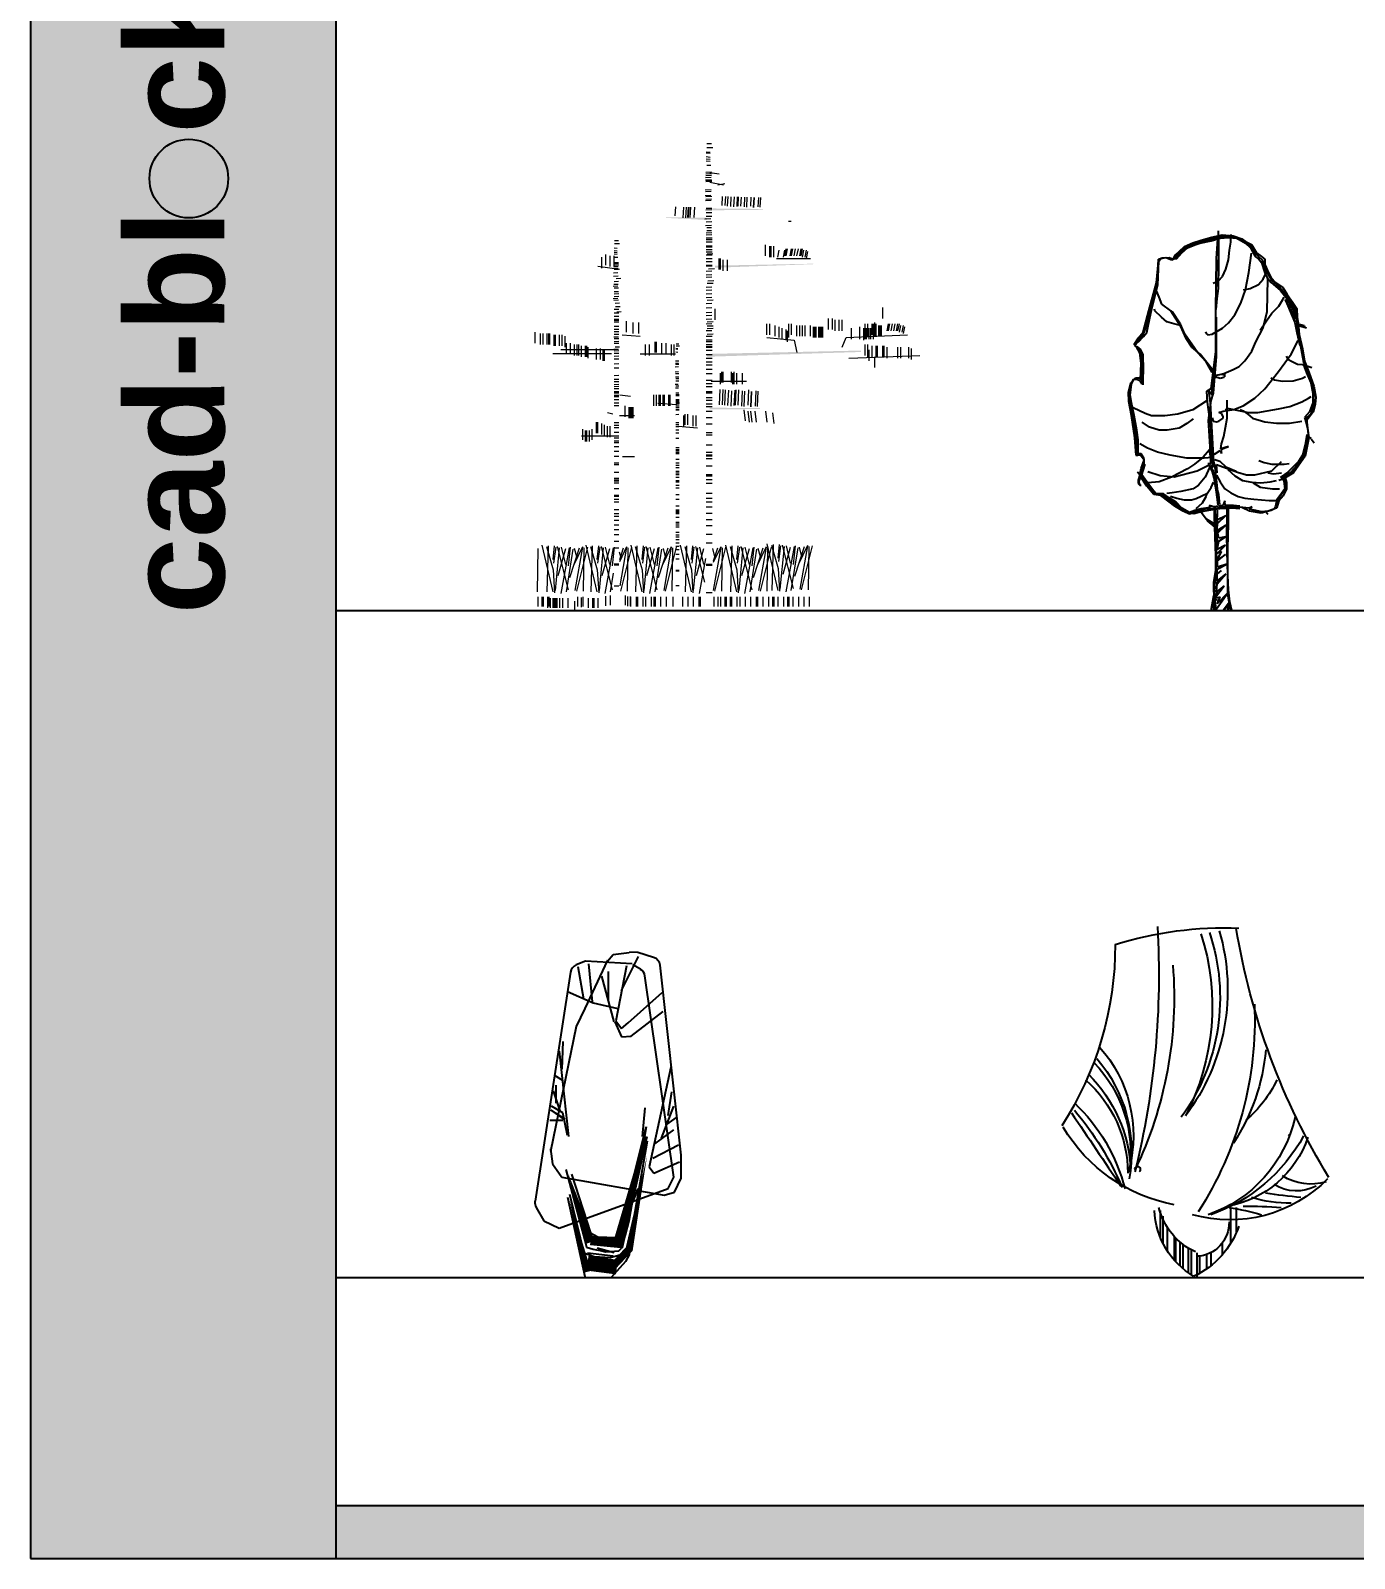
# Model space of a CAD drawing. Header units: millimetres. Extents: x 13268 to 164478, y 289082 to 363688.
# Drawn here: x 13268 to 45601, y 289082 to 326385 of the extents above; entities that cross this region are included whole.
import ezdxf

# ---------------------------------------------------------------- set-up
doc = ezdxf.new("R2010")
doc.units = ezdxf.units.MM
doc.layers.add('www.cad-blocks.net', color=7, linetype='Continuous')
doc.styles.get("Standard").update_dxf_attribs({"font": 'arial.ttf'})

# ---------------------------------------------------------------- blocks, each defined once
blk = doc.blocks.new('A$C59593B56')
at = {"lineweight": 0}
for p, q in [((3482, 9331), (3564, 9324)), ((3494, 9501), (3595, 9501)), ((3494, 9425), (3620, 9425)), ((3482, 9311), (3564, 9304)), ((3482, 9236), (3564, 9229)), ((3482, 9195), (3564, 9188)), ((3482, 9148), (3564, 9141)), ((3496, 9066), (3577, 9060)), ((3468, 8815), (3587, 8821)), ((3471, 8767), (3590, 8773)), ((3474, 8919), (3593, 8925)), ((3474, 8887), (3593, 8892)), ((3474, 8854), (3593, 8860)), ((3477, 8743), (3596, 8749)), ((3480, 8728), (3599, 8734)), ((3555, 8915), (3749, 8887)), ((3555, 8720), (3833, 8665)), ((3462, 8445), (3581, 8451)), ((3465, 8564), (3584, 8570)), ((3468, 8528), (3587, 8534)), ((3477, 8424), (3596, 8430)), ((3722, 8665), (3860, 8692)), ((3807, 8239), (3817, 8428)), ((3871, 8239), (3881, 8426)), ((3919, 8231), (3929, 8424)), ((3983, 8223), (3993, 8422)), ((4047, 8215), (4057, 8420)), ((4111, 8223), (4121, 8418)), ((4135, 8231), (4144, 8417)), ((4191, 8231), (4200, 8415)), ((4263, 8215), (4273, 8413)), ((4311, 8207), (4321, 8411)), ((4391, 8231), (4400, 8409)), ((4447, 8199), (4457, 8407)), ((4455, 8199), (4465, 8406)), ((4543, 8215), (4552, 8403)), ((4583, 8207), (4593, 8402)), ((2855, 8031), (2865, 8213)), ((3015, 7991), (3027, 8210)), ((3071, 7991), (3083, 8209)), ((3111, 7999), (3122, 8208)), ((3127, 7999), (3138, 8207)), ((3159, 7999), (3170, 8207)), ((3239, 7999), (3250, 8205)), ((3468, 8346), (3587, 8352)), ((3474, 8373), (3593, 8379)), ((3480, 8152), (3599, 8158)), ((3483, 8185), (3602, 8191)), ((3483, 8097), (3602, 8103)), ((3458, 7972), (3577, 7978)), ((3470, 7835), (3590, 7841)), ((3483, 8022), (3602, 8028)), ((3483, 7910), (3602, 7916)), ((3497, 7792), (3589, 7797)), ((5216, 7917), (5157, 7917)), ((1621, 7528), (1698, 7528)), ((1621, 7470), (1718, 7470)), ((3482, 7587), (3607, 7587)), ((3482, 7550), (3607, 7550)), ((3482, 7500), (3607, 7500)), ((3483, 7684), (3602, 7690)), ((3483, 7647), (3602, 7653)), ((3497, 7733), (3589, 7737)), ((1361, 6970), (1361, 7192)), ((1444, 7026), (1444, 7248)), ((1527, 6998), (1527, 7220)), ((1527, 6998), (1527, 7220)), ((1611, 6998), (1611, 7220)), ((1612, 7382), (1675, 7376)), ((1612, 7324), (1675, 7319)), ((1612, 7293), (1675, 7288)), ((1612, 7256), (1675, 7251)), ((1623, 7194), (1685, 7189)), ((3482, 7425), (3607, 7425)), ((3482, 7400), (3607, 7400)), ((3482, 7350), (3607, 7350)), ((3482, 7300), (3607, 7300)), ((3482, 7237), (3607, 7237)), ((3482, 7162), (3607, 7162)), ((3503, 7259), (3622, 7264)), ((3749, 6942), (3749, 7164)), ((3777, 6942), (3777, 7164)), ((4693, 7220), (4693, 7442)), ((4777, 7192), (4777, 7414)), ((4804, 7192), (4804, 7414)), ((4860, 7192), (4860, 7414)), ((4860, 7192), (4860, 7414)), ((4860, 7192), (4860, 7414)), ((4915, 7164), (5610, 7164)), ((4943, 7192), (4971, 7331)), ((5054, 7192), (5082, 7331)), ((5082, 7220), (5110, 7359)), ((5110, 7220), (5138, 7359)), ((5193, 7220), (5221, 7359)), ((5221, 7220), (5249, 7359)), ((5276, 7220), (5304, 7359)), ((5332, 7220), (5360, 7359)), ((5388, 7220), (5415, 7359)), ((5415, 7220), (5443, 7359)), ((5443, 7192), (5471, 7331)), ((5499, 7192), (5526, 7331)), ((5526, 7164), (5554, 7303)), ((1722, 6942), (1277, 6998)), ((1596, 6872), (1688, 6876)), ((1601, 7000), (1693, 7005)), ((1603, 6964), (1695, 6968)), ((1605, 7081), (1697, 7085)), ((1605, 7055), (1697, 7060)), ((1605, 7030), (1697, 7035)), ((1608, 6945), (1700, 6950)), ((3482, 7100), (3607, 7100)), ((3482, 7025), (3607, 7025)), ((3482, 7012), (3607, 7012)), ((3483, 6909), (3602, 6915)), ((3483, 6834), (3602, 6840)), ((3530, 6957), (3650, 6963)), ((3832, 6915), (3832, 7137)), ((3916, 6915), (3916, 7137)), ((3916, 6915), (3916, 7137)), ((1594, 6603), (1686, 6608)), ((1599, 6807), (1690, 6812)), ((1601, 6640), (1693, 6644)), ((1608, 6699), (1700, 6704)), ((1608, 6564), (1700, 6568)), ((1653, 6757), (1745, 6761)), ((3483, 6784), (3602, 6790)), ((3483, 6584), (3602, 6590)), ((3506, 6659), (3626, 6665)), ((3518, 6707), (3638, 6713)), ((1593, 6352), (1685, 6357)), ((1605, 6316), (1697, 6321)), ((1610, 6490), (1702, 6495)), ((1612, 6448), (1704, 6453)), ((1612, 6391), (1704, 6395)), ((1629, 6257), (1721, 6261)), ((3483, 6521), (3602, 6527)), ((3483, 6446), (3602, 6452)), ((3483, 6371), (3602, 6377)), ((3483, 6246), (3602, 6252)), ((3506, 6314), (3626, 6320)), ((1612, 6131), (1704, 6135)), ((1612, 6056), (1708, 6056)), ((1612, 5989), (1708, 5989)), ((1612, 5931), (1708, 5931)), ((1612, 5912), (1708, 5912)), ((1641, 6185), (1733, 6190)), ((1665, 6078), (1756, 6083)), ((3483, 6160), (3602, 6166)), ((3483, 6064), (3602, 6070)), ((3483, 6005), (3602, 6011)), ((3483, 5933), (3602, 5939)), ((3666, 5915), (3666, 6137)), ((5971, 5721), (5971, 5943)), ((6054, 5721), (6054, 5943)), ((6110, 5693), (6110, 5915)), ((6193, 5693), (6193, 5915)), ((6248, 5693), (6248, 5915)), ((7082, 5943), (7082, 6165)), ((0, 5443), (0, 5665)), ((111, 5415), (111, 5637)), ((111, 5415), (111, 5637)), ((167, 5415), (167, 5637)), ((167, 5415), (167, 5637)), ((250, 5415), (250, 5637)), ((278, 5415), (278, 5637)), ((305, 5415), (305, 5637)), ((389, 5388), (389, 5610)), ((417, 5388), (417, 5610)), ((500, 5388), (500, 5610)), ((555, 5388), (555, 5610)), ((1612, 5873), (1708, 5873)), ((1612, 5787), (1708, 5787)), ((1612, 5729), (1708, 5729)), ((1612, 5681), (1708, 5681)), ((1612, 5623), (1708, 5623)), ((1777, 5610), (2138, 5582)), ((1861, 5665), (1861, 5887)), ((1861, 5665), (1861, 5887)), ((1861, 5665), (1861, 5887)), ((1999, 5637), (1999, 5860)), ((1999, 5637), (1999, 5860)), ((2111, 5637), (2111, 5860)), ((2111, 5637), (2111, 5860)), ((3483, 5833), (3602, 5839)), ((3483, 5696), (3602, 5702)), ((3506, 5874), (3626, 5880)), ((3506, 5791), (3626, 5797)), ((3506, 5743), (3626, 5749)), ((3506, 5624), (3626, 5630)), ((4721, 5610), (4721, 5832)), ((4777, 5610), (4777, 5832)), ((4888, 5582), (4888, 5804)), ((4971, 5554), (4971, 5776)), ((5027, 5526), (5027, 5749)), ((5110, 5499), (5110, 5721)), ((5138, 5471), (5138, 5693)), ((5165, 5610), (5165, 5832)), ((5165, 5554), (5165, 5776)), ((5221, 5610), (5221, 5832)), ((5332, 5582), (5332, 5804)), ((5332, 5582), (5332, 5804)), ((5388, 5582), (5388, 5804)), ((5443, 5582), (5443, 5804)), ((5499, 5582), (5499, 5804)), ((5610, 5582), (5610, 5804)), ((5665, 5554), (5665, 5776)), ((5693, 5554), (5693, 5776)), ((5693, 5554), (5693, 5776)), ((5721, 5554), (5721, 5776)), ((5776, 5554), (5776, 5776)), ((5804, 5554), (5804, 5776)), ((5832, 5554), (5832, 5776)), ((5832, 5554), (5832, 5776)), ((5860, 5554), (5860, 5776)), ((6332, 5554), (7581, 5610)), ((6443, 5526), (6443, 5749)), ((6609, 5554), (6609, 5776)), ((6609, 5526), (6609, 5749)), ((6693, 5526), (6693, 5749)), ((6693, 5499), (6693, 5721)), ((6721, 5610), (6721, 5832)), ((6721, 5526), (6721, 5749)), ((6748, 5526), (6748, 5749)), ((6776, 5610), (6776, 5832)), ((6776, 5582), (6776, 5804)), ((6804, 5526), (6804, 5749)), ((6832, 5526), (6832, 5749)), ((6859, 5610), (6859, 5832)), ((6887, 5610), (6887, 5832)), ((6887, 5582), (6887, 5804)), ((6887, 5554), (6887, 5776)), ((6887, 5554), (6887, 5776)), ((6887, 5554), (6887, 5776)), ((6887, 5526), (6887, 5749)), ((6915, 5637), (6915, 5860)), ((6915, 5582), (6915, 5804)), ((6915, 5582), (6915, 5804)), ((6915, 5582), (6915, 5804)), ((6943, 5610), (6943, 5832)), ((6943, 5582), (6943, 5804)), ((6998, 5582), (6998, 5804)), ((7026, 5582), (7026, 5804)), ((7054, 5582), (7054, 5804)), ((7165, 5693), (7193, 5832)), ((7193, 5693), (7220, 5832)), ((7248, 5693), (7276, 5832)), ((7304, 5693), (7331, 5832)), ((7359, 5693), (7387, 5832)), ((7387, 5693), (7415, 5832)), ((7415, 5665), (7443, 5804)), ((7470, 5665), (7498, 5804)), ((7498, 5637), (7526, 5776)), ((1611, 5304), (528, 5304)), ((611, 5360), (611, 5582)), ((639, 5221), (639, 5443)), ((639, 5221), (639, 5443)), ((722, 5221), (722, 5443)), ((805, 5193), (805, 5415)), ((861, 5193), (861, 5415)), ((889, 5193), (889, 5415)), ((944, 5166), (944, 5388)), ((1028, 5166), (1028, 5388)), ((1055, 5166), (1055, 5388)), ((1083, 5138), (1083, 5360)), ((1250, 5110), (1250, 5332)), ((1333, 5110), (1333, 5332)), ((1389, 5082), (1389, 5304)), ((1416, 5082), (1416, 5304)), ((1605, 5567), (1697, 5571)), ((1605, 5317), (1697, 5321)), ((1612, 5534), (1704, 5539)), ((1612, 5477), (1704, 5481)), ((1612, 5438), (1704, 5443)), ((1612, 5284), (1704, 5289)), ((1629, 5364), (1721, 5369)), ((2249, 5193), (2249, 5415)), ((2333, 5193), (2333, 5415)), ((2444, 5249), (2444, 5471)), ((2472, 5249), (2472, 5471)), ((2583, 5221), (2583, 5443)), ((2666, 5221), (2666, 5443)), ((2777, 5193), (2777, 5415)), ((2833, 5193), (2833, 5415)), ((2864, 5337), (2908, 5333)), ((2864, 5326), (2908, 5322)), ((2870, 5428), (2925, 5428)), ((2870, 5388), (2938, 5388)), ((3482, 5586), (3607, 5586)), ((3482, 5511), (3607, 5511)), ((3482, 5474), (3607, 5474)), ((3482, 5411), (3607, 5411)), ((3482, 5374), (3607, 5374)), ((3482, 5361), (3607, 5361)), ((3482, 5299), (3607, 5299)), ((4721, 5554), (5276, 5499)), ((5276, 5499), (5332, 5249)), ((6248, 5360), (6332, 5554)), ((6721, 5193), (6721, 5415)), ((6776, 5193), (6776, 5415)), ((6776, 5166), (6776, 5388)), ((6804, 5082), (6804, 5304)), ((6859, 5166), (6859, 5388)), ((6859, 5166), (6859, 5388)), ((6859, 5166), (6859, 5388)), ((6943, 5166), (6943, 5388)), ((6970, 5166), (6970, 5388)), ((7082, 5166), (7082, 5388)), ((7082, 5166), (7082, 5388)), ((7109, 5166), (7109, 5388)), ((7109, 5166), (7109, 5388)), ((7165, 5138), (7165, 5360)), ((7387, 5138), (7387, 5360)), ((7443, 5138), (7443, 5360)), ((7609, 5138), (7609, 5360)), ((7665, 5110), (7665, 5332)), ((7665, 5110), (7665, 5332)), ((1555, 5221), (361, 5221)), ((1612, 5236), (1704, 5241)), ((1612, 5178), (1704, 5183)), ((1612, 5121), (1704, 5125)), ((1612, 5024), (1704, 5029)), ((2138, 5221), (2860, 5221)), ((2858, 5033), (2922, 5036)), ((2860, 5080), (2924, 5083)), ((2861, 5020), (2925, 5024)), ((2863, 5012), (2927, 5016)), ((2864, 5264), (2908, 5260)), ((3482, 5211), (3607, 5211)), ((3482, 5136), (3607, 5136)), ((3482, 5061), (3607, 5061)), ((3482, 4998), (3607, 4998)), ((6387, 5138), (7831, 5193)), ((6915, 4943), (6915, 5166)), ((1612, 4938), (1704, 4942)), ((1612, 4784), (1704, 4788)), ((1612, 4707), (1704, 4711)), ((1612, 4659), (1704, 4663)), ((2853, 4961), (2917, 4964)), ((2853, 4860), (2917, 4863)), ((2860, 4821), (2924, 4824)), ((2861, 4753), (2925, 4757)), ((2864, 4720), (2929, 4723)), ((2864, 4673), (2929, 4676)), ((3482, 4911), (3607, 4911)), ((3482, 4823), (3607, 4823)), ((3482, 4686), (3607, 4686)), ((3582, 4666), (4304, 4666)), ((3777, 4610), (3777, 4832)), ((3805, 4638), (3805, 4860)), ((3832, 4638), (3832, 4860)), ((3999, 4638), (3999, 4860)), ((3999, 4638), (3999, 4860)), ((4027, 4610), (4027, 4832)), ((4055, 4638), (4055, 4860)), ((4055, 4610), (4055, 4832)), ((4110, 4610), (4110, 4832)), ((4221, 4610), (4221, 4832)), ((1612, 4601), (1704, 4606)), ((1612, 4563), (1704, 4567)), ((1612, 4517), (1708, 4517)), ((1612, 4459), (1708, 4459)), ((1612, 4430), (1708, 4430)), ((1612, 4382), (1708, 4382)), ((1612, 4353), (1708, 4353)), ((1723, 4388), (1945, 4360)), ((2416, 4166), (2416, 4388)), ((2472, 4166), (2472, 4388)), ((2527, 4166), (2527, 4388)), ((2527, 4166), (2527, 4388)), ((2527, 4166), (2527, 4388)), ((2555, 4166), (2555, 4388)), ((2610, 4166), (2610, 4388)), ((2638, 4166), (2638, 4388)), ((2722, 4166), (2722, 4388)), ((2749, 4166), (2749, 4388)), ((2851, 4605), (2915, 4608)), ((2858, 4531), (2922, 4534)), ((2864, 4572), (2929, 4575)), ((2864, 4430), (2929, 4433)), ((2864, 4398), (2932, 4398)), ((2864, 4378), (2932, 4378)), ((3482, 4623), (3607, 4623)), ((3482, 4561), (3607, 4561)), ((3482, 4561), (3607, 4561)), ((3482, 4460), (3607, 4460)), ((3482, 4434), (3607, 4434)), ((3752, 4186), (3768, 4498)), ((3816, 4186), (3832, 4498)), ((3864, 4178), (3880, 4490)), ((3927, 4170), (3943, 4482)), ((3991, 4162), (4007, 4474)), ((4055, 4170), (4071, 4482)), ((4079, 4178), (4095, 4490)), ((4135, 4178), (4151, 4490)), ((4207, 4162), (4223, 4474)), ((4255, 4154), (4271, 4466)), ((4335, 4178), (4351, 4490)), ((4391, 4146), (4407, 4458)), ((4399, 4146), (4415, 4458)), ((4487, 4162), (4503, 4474)), ((4527, 4154), (4543, 4466)), ((1612, 4295), (1708, 4295)), ((1612, 4228), (1708, 4228)), ((1612, 4170), (1708, 4170)), ((1833, 3944), (1833, 4166)), ((1833, 3944), (1833, 4166)), ((1833, 3944), (1833, 4166)), ((1916, 3916), (1916, 4138)), ((1916, 3916), (1916, 4138)), ((1944, 3916), (1944, 4138)), ((1972, 3916), (1972, 4138)), ((1999, 3916), (1999, 4138)), ((2499, 4222), (2888, 4194)), ((2864, 4297), (2932, 4297)), ((2864, 4270), (2932, 4270)), ((2864, 4243), (2932, 4243)), ((2864, 4210), (2932, 4210)), ((2864, 4169), (2932, 4169)), ((2864, 4135), (2932, 4135)), ((2864, 4095), (2932, 4095)), ((2864, 4088), (2932, 4088)), ((2875, 4221), (2940, 4224)), ((3482, 4333), (3607, 4333)), ((3482, 4283), (3607, 4283)), ((3482, 4207), (3607, 4207)), ((3482, 4156), (3607, 4156)), ((3482, 4055), (3607, 4055)), ((4249, 4082), (4277, 3860)), ((4249, 4082), (4277, 3860)), ((4332, 4055), (4360, 3832)), ((4388, 4055), (4416, 3832)), ((4471, 4055), (4499, 3832)), ((4693, 4055), (4721, 3832)), ((1250, 3611), (1250, 3833)), ((1277, 3611), (1277, 3833)), ((1361, 3583), (1361, 3805)), ((1416, 3555), (1416, 3777)), ((1472, 3528), (1472, 3750)), ((1584, 3999), (1473, 4027)), ((1527, 3528), (1527, 3750)), ((1612, 3824), (1708, 3824)), ((1612, 3776), (1708, 3776)), ((1722, 3972), (2027, 3972)), ((2864, 3992), (2929, 3996)), ((2864, 3824), (2929, 3827)), ((2864, 3784), (2929, 3787)), ((2864, 3743), (2929, 3746)), ((2916, 3750), (3305, 3722)), ((3027, 3750), (3027, 3972)), ((3055, 3777), (3055, 4000)), ((3110, 3777), (3110, 4000)), ((3221, 3750), (3221, 3972)), ((3221, 3750), (3221, 3972)), ((3221, 3750), (3221, 3972)), ((3277, 3750), (3277, 3972)), ((3277, 3750), (3277, 3972)), ((3482, 3929), (3607, 3929)), ((3482, 3803), (3607, 3803)), ((3482, 3803), (3607, 3803)), ((4832, 4027), (4860, 3805)), ((944, 3555), (1638, 3555)), ((972, 3472), (972, 3694)), ((1028, 3444), (1028, 3666)), ((1055, 3444), (1055, 3666)), ((1111, 3444), (1111, 3666)), ((1166, 3472), (1166, 3694)), ((1612, 3728), (1708, 3728)), ((1612, 3631), (1708, 3631)), ((1612, 3553), (1708, 3553)), ((1612, 3514), (1708, 3514)), ((1612, 3456), (1708, 3456)), ((2864, 3676), (2929, 3679)), ((2864, 3615), (2929, 3618)), ((2864, 3507), (2929, 3511)), ((3482, 3626), (3607, 3626)), ((3482, 3626), (3607, 3626)), ((3482, 3575), (3607, 3575)), ((1612, 3417), (1708, 3417)), ((1612, 3339), (1708, 3339)), ((1612, 3242), (1708, 3242)), ((1612, 3145), (1708, 3145)), ((1612, 3145), (1708, 3145)), ((1778, 3138), (2028, 3138)), ((2864, 3321), (2932, 3321)), ((2864, 3280), (2932, 3280)), ((2864, 3260), (2932, 3260)), ((2864, 3226), (2932, 3226)), ((2864, 3206), (2932, 3206)), ((2864, 3199), (2932, 3199)), ((3482, 3373), (3607, 3373)), ((3482, 3222), (3607, 3222)), ((3482, 3171), (3607, 3171)), ((3482, 3146), (3607, 3146)), ((1612, 3009), (1708, 3009)), ((1612, 3009), (1708, 3009)), ((1612, 2970), (1708, 2970)), ((1612, 2814), (1708, 2814)), ((2864, 3078), (2932, 3078)), ((2864, 3004), (2932, 3004)), ((2864, 2957), (2932, 2957)), ((2864, 2910), (2932, 2910)), ((2864, 2836), (2932, 2836)), ((2864, 2802), (2932, 2802)), ((3482, 3095), (3607, 3095)), ((3482, 2944), (3607, 2944)), ((1612, 2698), (1708, 2698)), ((1612, 2659), (1708, 2659)), ((1612, 2639), (1708, 2639)), ((1612, 2601), (1708, 2601)), ((2864, 2768), (2932, 2768)), ((2864, 2714), (2932, 2714)), ((2864, 2646), (2932, 2646)), ((2864, 2619), (2932, 2619)), ((2864, 2551), (2932, 2551)), ((2864, 2496), (2932, 2496)), ((3482, 2767), (3607, 2767)), ((3482, 2742), (3607, 2742)), ((3482, 2666), (3607, 2666)), ((3482, 2666), (3607, 2666)), ((3482, 2590), (3607, 2590)), ((3482, 2590), (3607, 2590)), ((3482, 2590), (3607, 2590)), ((1612, 2484), (1708, 2484)), ((1612, 2348), (1708, 2348)), ((1612, 2329), (1708, 2329)), ((1612, 2270), (1708, 2270)), ((1612, 2270), (1708, 2270)), ((1612, 2212), (1708, 2212)), ((1612, 2212), (1708, 2212)), ((1612, 2212), (1708, 2212)), ((2864, 2360), (2932, 2360)), ((2864, 2265), (2932, 2265)), ((2864, 2265), (2932, 2265)), ((3482, 2388), (3607, 2388)), ((3482, 2287), (3607, 2287)), ((3482, 2211), (3607, 2211)), ((1612, 2056), (1708, 2056)), ((1612, 1979), (1708, 1979)), ((1612, 1920), (1708, 1920)), ((2864, 2129), (2932, 2129)), ((2864, 2047), (2932, 2047)), ((2864, 2020), (2932, 2020)), ((2864, 2006), (2932, 2006)), ((2864, 1979), (2932, 1979)), ((2864, 1898), (2932, 1898)), ((3482, 2110), (3607, 2110)), ((3482, 1984), (3607, 1984)), ((1612, 1843), (1708, 1843)), ((1612, 1745), (1708, 1745)), ((1612, 1648), (1708, 1648)), ((2864, 1802), (2932, 1802)), ((2864, 1789), (2932, 1789)), ((2864, 1748), (2932, 1748)), ((2864, 1748), (2932, 1748)), ((2864, 1707), (2932, 1707)), ((2864, 1707), (2932, 1707)), ((2864, 1707), (2932, 1707)), ((2864, 1598), (2932, 1598)), ((3482, 1857), (3607, 1857)), ((3482, 1731), (3607, 1731)), ((50, 379), (64, 1262)), ((372, 379), (148, 1332)), ((232, 1304), (372, 828)), ((246, 379), (274, 1318)), ((372, 1038), (400, 1318)), ((386, 968), (428, 1290)), ((414, 407), (498, 1276)), ((680, 421), (456, 1304)), ((470, 715), (624, 1262)), ((694, 1276), (526, 351)), ((624, 940), (540, 1290)), ((638, 379), (778, 1248)), ((680, 912), (722, 1290)), ((708, 673), (904, 1276)), ((792, 926), (974, 1304)), ((848, 1094), (806, 1262)), ((820, 407), (974, 1290)), ((848, 393), (1072, 1290)), ((988, 393), (1002, 1276)), ((1268, 379), (1044, 1332)), ((1128, 1304), (1268, 828)), ((1142, 379), (1170, 1318)), ((1268, 1038), (1296, 1318)), ((1282, 968), (1324, 1290)), ((1310, 407), (1394, 1276)), ((1576, 421), (1352, 1304)), ((1366, 715), (1520, 1262)), ((1590, 1276), (1422, 351)), ((1520, 940), (1436, 1290)), ((1576, 912), (1618, 1290)), ((1612, 1551), (1708, 1551)), ((1612, 1415), (1708, 1415)), ((1612, 1279), (1708, 1279)), ((1723, 1040), (1800, 1276)), ((1724, 1001), (1870, 1304)), ((1732, 501), (1870, 1290)), ((1744, 393), (1968, 1290)), ((1884, 393), (1898, 1276)), ((2178, 379), (1954, 1332)), ((2038, 1304), (2178, 828)), ((2052, 379), (2080, 1318)), ((2178, 1038), (2206, 1318)), ((2192, 968), (2234, 1290)), ((2220, 407), (2304, 1276)), ((2486, 421), (2262, 1304)), ((2276, 715), (2430, 1262)), ((2500, 1276), (2332, 351)), ((2430, 940), (2346, 1290)), ((2444, 379), (2584, 1248)), ((2486, 912), (2528, 1290)), ((2514, 673), (2710, 1276)), ((2598, 926), (2780, 1304)), ((2654, 1094), (2612, 1262)), ((2626, 407), (2780, 1290)), ((2654, 393), (2878, 1290)), ((2794, 393), (2808, 1276)), ((2864, 1544), (2932, 1544)), ((2864, 1503), (2932, 1503)), ((2864, 1449), (2932, 1449)), ((2864, 1381), (2932, 1381)), ((2864, 1313), (2932, 1313)), ((2864, 1245), (2932, 1245)), ((3186, 379), (2962, 1332)), ((3046, 1304), (3186, 828)), ((3060, 379), (3088, 1318)), ((3186, 1038), (3214, 1318)), ((3200, 968), (3242, 1290)), ((3228, 407), (3312, 1276)), ((3453, 581), (3270, 1304)), ((3284, 715), (3438, 1262)), ((3438, 940), (3354, 1290)), ((3482, 1554), (3607, 1554)), ((3482, 1377), (3607, 1377)), ((3662, 1094), (3620, 1262)), ((3633, 1015), (3718, 1276)), ((3634, 984), (3788, 1304)), ((3634, 407), (3788, 1290)), ((3662, 393), (3886, 1290)), ((3802, 393), (3816, 1276)), ((4110, 379), (3886, 1332)), ((3970, 1304), (4110, 828)), ((3984, 379), (4012, 1318)), ((4110, 1038), (4138, 1318)), ((4124, 968), (4166, 1290)), ((4152, 407), (4236, 1276)), ((4418, 421), (4194, 1304)), ((4208, 715), (4362, 1262)), ((4432, 1276), (4264, 351)), ((4362, 940), (4278, 1290)), ((4376, 379), (4516, 1248)), ((4418, 912), (4460, 1290)), ((4446, 673), (4642, 1276)), ((4530, 926), (4712, 1304)), ((4586, 1094), (4544, 1262)), ((4558, 407), (4712, 1290)), ((4586, 393), (4810, 1290)), ((4950, 407), (4726, 1360)), ((4726, 393), (4740, 1276)), ((4810, 1332), (4950, 856)), ((4824, 407), (4852, 1346)), ((4950, 1066), (4978, 1346)), ((4964, 996), (5006, 1318)), ((4992, 435), (5076, 1304)), ((5258, 449), (5034, 1332)), ((5048, 743), (5202, 1290)), ((5272, 1304), (5104, 379)), ((5202, 968), (5118, 1318)), ((5216, 407), (5356, 1276)), ((5258, 940), (5300, 1318)), ((5286, 701), (5482, 1304)), ((5370, 954), (5552, 1332)), ((5426, 1122), (5384, 1290)), ((5398, 435), (5552, 1318)), ((5426, 421), (5650, 1318)), ((5566, 421), (5580, 1304)), ((1612, 949), (1708, 949)), ((1744, 1094), (1721, 1186)), ((2864, 1149), (2932, 1149)), ((2864, 1054), (2932, 1054)), ((3469, 1062), (3340, 351)), ((3482, 948), (3607, 948)), ((372, 828), (400, 365)), ((1268, 828), (1296, 365)), ((1534, 379), (1596, 762)), ((1612, 929), (1708, 929)), ((2178, 828), (2206, 365)), ((2864, 823), (2932, 823)), ((2864, 809), (2932, 809)), ((3186, 828), (3214, 365)), ((3482, 922), (3607, 922)), ((4110, 828), (4138, 365)), ((4950, 856), (4978, 393)), ((1612, 502), (1708, 502)), ((2864, 510), (2932, 510)), ((3482, 367), (3607, 367)), ((57, 278), (57, 83)), ((140, 278), (140, 83)), ((168, 278), (168, 83)), ((168, 278), (168, 83)), ((251, 278), (251, 83)), ((251, 250), (251, 56)), ((279, 278), (279, 83)), ((307, 250), (307, 56)), ((362, 250), (362, 56)), ((390, 250), (390, 56)), ((418, 250), (418, 56)), ((445, 250), (445, 56)), ((501, 250), (501, 56)), ((557, 250), (557, 56)), ((557, 250), (557, 56)), ((668, 250), (668, 56)), ((806, 194), (806, 0)), ((862, 278), (862, 83)), ((937, 267), (937, 72)), ((973, 278), (973, 83)), ((1084, 250), (1084, 56)), ((1167, 250), (1167, 56)), ((1195, 250), (1195, 56)), ((1278, 250), (1278, 56)), ((1437, 294), (1437, 100)), ((1528, 305), (1528, 111)), ((1834, 305), (1834, 111)), ((1884, 284), (1884, 90)), ((1939, 284), (1939, 90)), ((1945, 278), (1945, 83)), ((2056, 278), (2056, 83)), ((2084, 278), (2084, 83)), ((2195, 278), (2195, 83)), ((2250, 278), (2250, 83)), ((2361, 278), (2361, 83)), ((2417, 278), (2417, 83)), ((2444, 278), (2444, 83)), ((2556, 278), (2556, 83)), ((2556, 278), (2556, 83)), ((2667, 278), (2667, 83)), ((2802, 278), (2802, 83)), ((3000, 278), (3000, 83)), ((3111, 278), (3111, 83)), ((3222, 278), (3222, 83)), ((3333, 278), (3333, 83)), ((3361, 278), (3361, 83)), ((3638, 278), (3638, 83)), ((3722, 278), (3722, 83)), ((3777, 278), (3777, 83)), ((3860, 278), (3860, 83)), ((3888, 278), (3888, 83)), ((3888, 278), (3888, 83)), ((3972, 278), (3972, 83)), ((3999, 278), (3999, 83)), ((3999, 278), (3999, 83)), ((4110, 278), (4110, 83)), ((4166, 278), (4166, 83)), ((4277, 278), (4277, 83)), ((4277, 278), (4277, 83)), ((4388, 278), (4388, 83)), ((4388, 278), (4388, 83)), ((4499, 278), (4499, 83)), ((4527, 278), (4527, 83)), ((4638, 278), (4638, 83)), ((4749, 278), (4749, 83)), ((4832, 278), (4832, 83)), ((4860, 278), (4860, 83)), ((4943, 278), (4943, 83)), ((4943, 278), (4943, 83)), ((5054, 278), (5054, 83)), ((5054, 278), (5054, 83)), ((5138, 278), (5138, 83)), ((5165, 278), (5165, 83)), ((5249, 278), (5249, 83)), ((5249, 278), (5249, 83)), ((5360, 278), (5360, 83)), ((5360, 278), (5360, 83)), ((5360, 278), (5360, 83)), ((5471, 278), (5471, 83)), ((5471, 278), (5471, 83)), ((5582, 278), (5582, 83))]:
    blk.add_line(p, q, dxfattribs=at)
for points in [[(3610, 8145), (3610, 8182), (4638, 8155), (4638, 8172)], [(3500, 7991), (3498, 7948), (2666, 8004), (2666, 7990)], [(3666, 6976), (3665, 7019), (5665, 7049), (5665, 7058)], [(3500, 5165), (3498, 5222), (6638, 5262), (6637, 5291)], [(3555, 4092), (3555, 4129), (4582, 4102), (4582, 4119)]]:
    blk.add_trace(points, dxfattribs=at)
blk = doc.blocks.new('A$C42C57957')
at = {"linetype": 'ByBlock'}
for p, q in [((954, 6305), (1165, 6415)), ((976, 6349), (1121, 6415)), ((1016, 6333), (1187, 6408)), ((1121, 6415), (1266, 6459)), ((1165, 6415), (1592, 6516)), ((1178, 6384), (1244, 6406)), ((1187, 6408), (1389, 6456)), ((1244, 6406), (1446, 6450)), ((1266, 6459), (1433, 6507)), ((1389, 6456), (1605, 6505)), ((1433, 6507), (1635, 6551)), ((1446, 6450), (1600, 6494)), ((1536, 6140), (1557, 6484)), ((1578, 6366), (1570, 6621)), ((1592, 6516), (1781, 6529)), ((1600, 6494), (1745, 6507)), ((1605, 6505), (1723, 6522)), ((1635, 6551), (1825, 6538)), ((1745, 6507), (1890, 6494)), ((1763, 6287), (1785, 6428)), ((1781, 6529), (1956, 6472)), ((1785, 6428), (1794, 6560)), ((1825, 6538), (1978, 6485)), ((1890, 6494), (2044, 6406)), ((1956, 6472), (2132, 6362)), ((1978, 6485), (2044, 6437)), ((2044, 6437), (2145, 6384)), ((2044, 6406), (2132, 6327)), ((510, 5905), (523, 6129)), ((523, 6129), (589, 6151)), ((523, 6080), (567, 6138)), ((567, 6138), (655, 6160)), ((589, 6151), (712, 6160)), ((655, 6160), (756, 6116)), ((712, 6160), (778, 6129)), ((756, 6116), (835, 6160)), ((840, 6135), (756, 6122)), ((778, 6129), (822, 6204)), ((800, 6153), (892, 6258)), ((822, 6204), (888, 6269)), ((835, 6160), (954, 6305)), ((840, 6135), (932, 6239)), ((989, 6316), (857, 6166)), ((888, 6269), (976, 6349)), ((932, 6239), (1033, 6327)), ((1033, 6327), (1178, 6384)), ((1525, 5237), (1536, 6140)), ((1570, 6274), (1561, 5650)), ((1578, 6050), (1578, 6366)), ((1745, 6120), (1763, 6287)), ((2102, 5896), (2145, 6234)), ((2132, 6362), (2211, 6226)), ((2132, 6327), (2211, 6173)), ((2145, 6384), (2233, 6239)), ((2211, 6226), (2335, 6116)), ((2211, 6173), (2277, 6129)), ((2233, 6239), (2321, 6173)), ((2277, 6129), (2321, 6072)), ((2321, 6173), (2379, 6129)), ((2379, 6129), (2379, 6036)), ((488, 5716), (523, 6080)), ((501, 5702), (510, 5905)), ((510, 5680), (532, 6094)), ((1570, 5619), (1578, 6050)), ((1640, 5825), (1701, 5957)), ((1701, 5957), (1745, 6120)), ((2040, 5597), (2102, 5896)), ((2321, 6072), (2379, 5891)), ((2335, 6116), (2392, 5940)), ((2348, 5781), (2392, 5865)), ((2379, 6036), (2400, 5984)), ((2379, 5891), (2422, 5803)), ((2392, 5940), (2502, 5759)), ((2400, 5984), (2444, 5891)), ((2444, 5891), (2488, 5803)), ((356, 5228), (488, 5716)), ((409, 5271), (510, 5680)), ((431, 5461), (501, 5702)), ((1477, 5711), (1570, 5751)), ((1548, 5443), (1570, 5619)), ((1570, 5751), (1640, 5825)), ((1961, 5364), (2040, 5597)), ((2009, 5597), (2124, 5619)), ((2124, 5619), (2269, 5689)), ((2269, 5689), (2348, 5781)), ((2422, 5803), (2488, 5724)), ((2422, 5219), (2431, 5781)), ((2488, 5803), (2568, 5724)), ((2488, 5724), (2655, 5584)), ((2502, 5759), (2647, 5628)), ((2568, 5724), (2691, 5636)), ((2647, 5628), (2792, 5447)), ((2691, 5636), (2770, 5513)), ((343, 5091), (431, 5461)), ((536, 5465), (492, 5579)), ((585, 5342), (536, 5465)), ((739, 5228), (585, 5342)), ((1530, 5249), (1548, 5443)), ((1855, 5157), (1961, 5364)), ((2625, 5311), (2695, 5425)), ((2655, 5584), (2748, 5469)), ((2695, 5425), (2717, 5465)), ((2915, 5091), (2735, 5425)), ((2735, 5425), (2902, 5025)), ((2748, 5469), (2801, 5359)), ((2770, 5513), (2867, 5373)), ((2792, 5447), (2902, 5258)), ((2801, 5359), (2867, 5249)), ((2867, 5373), (2937, 5271)), ((255, 4858), (356, 5228)), ((299, 4915), (343, 5091)), ((343, 4968), (409, 5271)), ((462, 5228), (453, 5258)), ((576, 5118), (462, 5228)), ((668, 5034), (576, 5118)), ((914, 4955), (739, 5228)), ((906, 4994), (761, 5219)), ((1525, 4471), (1525, 5237)), ((1539, 4432), (1539, 5118)), ((1745, 5016), (1855, 5157)), ((2348, 4933), (2422, 5219)), ((2409, 5056), (2502, 5188)), ((2502, 5188), (2625, 5311)), ((2867, 5249), (2915, 5091)), ((2902, 5258), (2924, 5069)), ((2924, 5069), (2968, 4801)), ((2937, 5271), (2946, 5113)), ((2946, 5113), (2959, 5016)), ((176, 4757), (255, 4858)), ((189, 4726), (264, 4827)), ((264, 4827), (299, 4915)), ((264, 4779), (321, 4849)), ((321, 4849), (343, 4968)), ((791, 5003), (668, 5034)), ((906, 4973), (791, 5003)), ((985, 4819), (906, 4994)), ((1007, 4748), (914, 4955)), ((1108, 4647), (985, 4819)), ((1345, 4863), (1354, 4832)), ((1354, 4832), (1385, 4810)), ((1385, 4810), (1460, 4819)), ((1460, 4819), (1640, 4924)), ((1525, 4514), (1525, 5017)), ((1640, 4924), (1745, 5016)), ((2225, 4687), (2348, 4933)), ((2299, 4893), (2409, 5056)), ((2902, 5025), (2937, 4849)), ((2937, 4849), (2990, 4625)), ((2959, 5016), (2981, 4814)), ((2968, 4801), (3056, 4335)), ((3086, 4946), (2972, 4977)), ((2981, 4814), (3034, 4568)), ((2985, 4994), (3064, 4973)), ((2985, 4964), (3108, 4933)), ((101, 4638), (176, 4757)), ((145, 4590), (101, 4638)), ((110, 4625), (189, 4726)), ((167, 4581), (110, 4625)), ((198, 4493), (145, 4590)), ((211, 4559), (154, 4603)), ((167, 4682), (264, 4779)), ((211, 4493), (167, 4581)), ((255, 4458), (211, 4559)), ((1108, 4594), (1007, 4748)), ((1213, 4493), (1108, 4647)), ((1253, 4471), (1108, 4594)), ((2154, 4524), (2225, 4687)), ((2840, 4471), (2963, 4709)), ((3034, 4568), (3069, 4348)), ((220, 4313), (198, 4493)), ((242, 4392), (211, 4493)), ((211, 4023), (220, 4313)), ((242, 4234), (242, 4392)), ((264, 4203), (255, 4458)), ((1354, 4339), (1213, 4493)), ((1345, 4357), (1253, 4471)), ((1477, 4186), (1345, 4357)), ((1460, 4155), (1354, 4339)), ((1446, 3871), (1525, 4514)), ((1457, 3771), (1525, 4471)), ((1508, 4071), (1539, 4432)), ((1930, 4256), (2031, 4357)), ((2031, 4357), (2154, 4524)), ((2616, 4172), (2840, 4471)), ((2752, 4436), (2783, 4383)), ((2783, 4383), (2845, 4353)), ((2845, 4353), (2950, 4300)), ((2950, 4300), (3034, 4291)), ((3034, 4291), (3201, 4238)), ((3047, 4304), (3104, 4146)), ((3056, 4335), (3157, 4080)), ((3069, 4348), (3148, 4159)), ((44, 3970), (123, 4058)), ((53, 3948), (88, 4036)), ((53, 3948), (88, 4023)), ((88, 4036), (145, 4036)), ((123, 4058), (198, 4058)), ((145, 4036), (198, 4014)), ((198, 4058), (211, 4023)), ((198, 4014), (233, 3957)), ((233, 3957), (242, 4080)), ((242, 4080), (242, 4234)), ((255, 4036), (264, 4203)), ((255, 3935), (255, 4036)), ((1486, 3794), (1508, 4071)), ((1508, 4084), (1600, 4054)), ((1517, 4102), (1662, 4133)), ((1631, 4115), (1517, 4102)), ((1600, 4054), (1662, 4071)), ((1693, 4102), (1631, 4115)), ((1662, 4133), (1825, 4203)), ((1662, 4071), (1693, 4102)), ((1825, 4203), (1930, 4256)), ((2379, 3869), (2616, 4172)), ((2484, 4062), (2546, 4023)), ((2546, 4023), (2686, 4001)), ((2686, 4001), (2871, 4010)), ((2871, 4010), (3034, 4054)), ((3034, 4054), (3086, 4084)), ((3104, 4146), (3179, 3970)), ((3148, 4159), (3236, 3913)), ((3157, 4080), (3223, 3825)), ((0, 3812), (44, 3970)), ((9, 3645), (0, 3812)), ((22, 3834), (53, 3948)), ((22, 3693), (22, 3834)), ((31, 3759), (53, 3948)), ((53, 3623), (31, 3759)), ((1368, 3825), (1446, 3871)), ((1380, 3636), (1368, 3825)), ((1434, 3625), (1402, 3837)), ((1402, 3837), (1457, 3771)), ((1446, 3662), (1486, 3794)), ((2207, 3702), (2379, 3869)), ((3139, 3702), (3187, 3733)), ((3179, 3970), (3214, 3790)), ((3214, 3790), (3214, 3623)), ((3223, 3825), (3236, 3636)), ((3236, 3913), (3271, 3724)), ((53, 3403), (9, 3645)), ((44, 3592), (22, 3693)), ((88, 3412), (44, 3592)), ((101, 3403), (53, 3623)), ((290, 3438), (84, 3539)), ((1121, 3500), (862, 3425)), ((1376, 3662), (1121, 3500)), ((1414, 3382), (1380, 3636)), ((1398, 3315), (1446, 3662)), ((1491, 2602), (1434, 3625)), ((1578, 3456), (1653, 3478)), ((1653, 3478), (1838, 3508)), ((1693, 3500), (1723, 3530)), ((1723, 3601), (1723, 3671)), ((1723, 3355), (1723, 3601)), ((1723, 3530), (1948, 3486)), ((1838, 3508), (2000, 3570)), ((1948, 3508), (2000, 3486)), ((1948, 3486), (2093, 3456)), ((2000, 3570), (2207, 3702)), ((2000, 3486), (2084, 3425)), ((2255, 3456), (2422, 3486)), ((2422, 3486), (2616, 3517)), ((2616, 3517), (2818, 3561)), ((2818, 3561), (3025, 3640)), ((3025, 3640), (3139, 3702)), ((3157, 3469), (3069, 3368)), ((3214, 3623), (3157, 3469)), ((3223, 3469), (3157, 3381)), ((3236, 3636), (3179, 3434)), ((3258, 3601), (3223, 3469)), ((3271, 3724), (3258, 3601)), ((110, 3012), (53, 3403)), ((101, 3289), (88, 3412)), ((145, 3148), (101, 3403)), ((132, 3025), (101, 3289)), ((369, 3201), (237, 3284)), ((400, 3394), (290, 3438)), ((536, 3148), (369, 3201)), ((637, 3394), (400, 3394)), ((862, 3425), (637, 3394)), ((1016, 3262), (884, 3179)), ((1130, 3346), (1016, 3262)), ((1416, 3047), (1398, 3315)), ((1446, 3170), (1414, 3382)), ((1460, 3363), (1477, 3302)), ((1477, 3302), (1539, 3293)), ((1539, 3293), (1578, 3302)), ((1622, 3438), (1578, 3456)), ((1578, 3302), (1653, 3355)), ((1653, 3385), (1622, 3438)), ((1653, 3355), (1653, 3385)), ((1693, 3192), (1723, 3355)), ((2084, 3425), (2163, 3355)), ((2093, 3456), (2255, 3456)), ((2163, 3355), (2379, 3293)), ((2379, 3293), (2585, 3271)), ((2585, 3271), (2809, 3271)), ((2809, 3271), (3025, 3302)), ((3069, 3368), (3104, 3258)), ((3179, 3434), (3082, 3337)), ((3082, 3337), (3126, 3179)), ((3157, 3381), (3113, 3324)), ((3113, 3324), (3113, 3289)), ((3113, 3289), (3135, 3078)), ((132, 2713), (110, 3012)), ((154, 2823), (132, 3025)), ((167, 2981), (145, 3148)), ((167, 2721), (167, 2981)), ((677, 3148), (536, 3148)), ((884, 3179), (677, 3148)), ((1446, 2568), (1416, 3047)), ((1457, 2879), (1446, 3170)), ((1622, 2906), (1662, 3038)), ((1662, 3038), (1693, 3192)), ((3113, 3069), (3082, 2889)), ((3148, 3012), (3082, 2691)), ((3135, 3078), (3091, 2779)), ((3126, 3179), (3148, 3012)), ((3148, 3029), (3187, 3007)), ((3187, 2998), (3240, 2924)), ((211, 2713), (132, 2713)), ((145, 2691), (154, 2823)), ((154, 2735), (145, 2691)), ((220, 2735), (154, 2735)), ((330, 2831), (198, 2906)), ((277, 2625), (211, 2713)), ((277, 2647), (220, 2735)), ((506, 2761), (330, 2831)), ((730, 2708), (506, 2761)), ((1016, 2660), (730, 2708)), ((1306, 2678), (1152, 2554)), ((1416, 2801), (1306, 2678)), ((1460, 2669), (1323, 2660)), ((1438, 2660), (1416, 2801)), ((1457, 2658), (1457, 2879)), ((1499, 2730), (1600, 2792)), ((1600, 2792), (1622, 2739)), ((1609, 2823), (1622, 2906)), ((1745, 2862), (1609, 2823)), ((1622, 2814), (1745, 2862)), ((1622, 2739), (1622, 2814)), ((3082, 2691), (2880, 2401)), ((3056, 2691), (2937, 2532)), ((3034, 2713), (2968, 2603)), ((3082, 2889), (3034, 2713)), ((3091, 2779), (3056, 2691)), ((207, 2361), (158, 2414)), ((158, 2414), (198, 2392)), ((198, 2357), (220, 2480)), ((220, 2480), (277, 2625)), ((220, 2379), (255, 2502)), ((233, 2365), (290, 2554)), ((255, 2502), (277, 2568)), ((277, 2568), (277, 2647)), ((554, 2352), (339, 2423)), ((1029, 2475), (752, 2330)), ((1200, 2431), (800, 2330)), ((1323, 2660), (1016, 2660)), ((1152, 2554), (1029, 2475)), ((1407, 2537), (1200, 2431)), ((1416, 2493), (1337, 2330)), ((1385, 2568), (1446, 2568)), ((1468, 2423), (1407, 2537)), ((1477, 2431), (1416, 2493)), ((1425, 2536), (1480, 2502)), ((1491, 2413), (1425, 2524)), ((1438, 2585), (1438, 2660)), ((1480, 2502), (1457, 2658)), ((1578, 2022), (1468, 2423)), ((1514, 2502), (1491, 2602)), ((1502, 2279), (1491, 2413)), ((1508, 2638), (1592, 2607)), ((1580, 1856), (1514, 2502)), ((1536, 2547), (1903, 2413)), ((1546, 2402), (1536, 2547)), ((1592, 2607), (1701, 2506)), ((1701, 2506), (1877, 2431)), ((1732, 2462), (1855, 2352)), ((1903, 2413), (2057, 2368)), ((2203, 2368), (2503, 2436)), ((2277, 2616), (2370, 2585)), ((2370, 2585), (2502, 2554)), ((2431, 2401), (2532, 2383)), ((2502, 2554), (2717, 2554)), ((2503, 2436), (2669, 2602)), ((2532, 2383), (2669, 2401)), ((2779, 2414), (2647, 2321)), ((2717, 2554), (2801, 2568)), ((2880, 2401), (2735, 2313)), ((2748, 2335), (2880, 2436)), ((2836, 2423), (2748, 2357)), ((2858, 2488), (2779, 2414)), ((2937, 2532), (2836, 2423)), ((2968, 2603), (2858, 2488)), ((2880, 2436), (2981, 2554)), ((198, 2370), (167, 2277)), ((167, 2277), (167, 2216)), ((167, 2216), (198, 2185)), ((179, 2285), (175, 2238)), ((175, 2238), (179, 2211)), ((206, 2335), (179, 2285)), ((179, 2211), (202, 2188)), ((190, 2234), (194, 2285)), ((202, 2188), (190, 2234)), ((194, 2285), (217, 2323)), ((321, 2168), (198, 2357)), ((198, 2185), (220, 2185)), ((242, 2299), (220, 2379)), ((321, 2247), (233, 2365)), ((469, 2044), (237, 2342)), ((387, 2110), (242, 2299)), ((422, 2110), (321, 2247)), ((444, 2022), (321, 2168)), ((536, 2247), (339, 2229)), ((752, 2330), (536, 2247)), ((800, 2330), (554, 2352)), ((1222, 2185), (1130, 2124)), ((1337, 2330), (1222, 2185)), ((1376, 2044), (1446, 2146)), ((1446, 2146), (1486, 2238)), ((1486, 2238), (1517, 2176)), ((1536, 2068), (1502, 2279)), ((1539, 2361), (1600, 2247)), ((1600, 2247), (1684, 2124)), ((1855, 2352), (1992, 2269)), ((1992, 2269), (2154, 2238)), ((2057, 2368), (2203, 2368)), ((2154, 2238), (2308, 2229)), ((2176, 2229), (2299, 2154)), ((2299, 2154), (2515, 2124)), ((2308, 2229), (2471, 2247)), ((2471, 2247), (2585, 2269)), ((2625, 2277), (2691, 2299)), ((2748, 2357), (2669, 2299)), ((2669, 2299), (2726, 2321)), ((2748, 2132), (2677, 2036)), ((2691, 2299), (2713, 2255)), ((2713, 2255), (2726, 2124)), ((2726, 2321), (2735, 2255)), ((2735, 2313), (2757, 2233)), ((2735, 2255), (2748, 2132)), ((2757, 2233), (2757, 2124)), ((457, 2036), (387, 2110)), ((479, 2044), (422, 2110)), ((567, 2009), (444, 2022)), ((567, 2036), (457, 2036)), ((611, 2036), (479, 2044)), ((573, 2021), (489, 2029)), ((668, 1965), (567, 2036)), ((809, 1820), (567, 2009)), ((802, 1854), (573, 2021)), ((712, 1965), (611, 2036)), ((802, 1897), (628, 2017)), ((761, 2053), (668, 2044)), ((800, 1869), (668, 1965)), ((835, 1891), (712, 1965)), ((845, 1956), (734, 1990)), ((914, 2075), (761, 2053)), ((923, 1776), (800, 1869)), ((884, 1823), (802, 1897)), ((932, 1789), (835, 1891)), ((979, 1924), (845, 1956)), ((1130, 2124), (914, 2075)), ((1102, 1924), (979, 1924)), ((1179, 1947), (1102, 1924)), ((1368, 2035), (1179, 1947)), ((1179, 1779), (1291, 1879)), ((1291, 1879), (1357, 1990)), ((1357, 1990), (1368, 2035)), ((1376, 2022), (1376, 2044)), ((1568, 1847), (1536, 2068)), ((1592, 1851), (1578, 2022)), ((1679, 1913), (1644, 1833)), ((1688, 1833), (1679, 1913)), ((1684, 2124), (1785, 2053)), ((1785, 2053), (1917, 1992)), ((1917, 1992), (2031, 1961)), ((2031, 1961), (2185, 1943)), ((2185, 1943), (2453, 1921)), ((2453, 1921), (2576, 1921)), ((2515, 2124), (2638, 2124)), ((2590, 1934), (2568, 1820)), ((2612, 1943), (2581, 1789)), ((2669, 2044), (2590, 1934)), ((2625, 1913), (2590, 1798)), ((2677, 2036), (2612, 1943)), ((2699, 2000), (2625, 1913)), ((2726, 2124), (2669, 2044)), ((2757, 2124), (2699, 2000)), ((989, 1730), (802, 1854)), ((954, 1732), (809, 1820)), ((1046, 1701), (923, 1776)), ((1068, 1710), (932, 1789)), ((1068, 1679), (954, 1732)), ((1143, 1688), (1046, 1701)), ((1156, 1745), (1068, 1710)), ((1213, 1732), (1068, 1679)), ((1101, 1711), (1210, 1750)), ((1266, 1723), (1143, 1688)), ((1266, 1776), (1156, 1745)), ((1210, 1750), (1330, 1781)), ((1337, 1767), (1213, 1732)), ((1291, 1679), (1257, 1735)), ((1257, 1735), (1357, 1601)), ((1424, 1798), (1266, 1776)), ((1433, 1754), (1266, 1723)), ((1380, 1567), (1291, 1679)), ((1556, 1789), (1337, 1767)), ((1357, 1601), (1502, 1513)), ((1490, 1811), (1411, 1833)), ((1411, 1833), (1424, 1798)), ((1592, 1776), (1433, 1754)), ((1644, 1833), (1490, 1811)), ((1503, 1644), (1503, 1767)), ((1512, 1288), (1503, 1644)), ((1525, 1521), (1512, 1754)), ((1547, 1512), (1556, 1754)), ((1701, 1658), (1547, 1512)), ((1671, 1811), (1556, 1789)), ((1556, 1587), (1701, 1658)), ((1803, 1789), (1592, 1776)), ((1978, 1798), (1671, 1811)), ((1833, 1833), (1688, 1833)), ((1714, 1323), (1723, 1688)), ((1723, 1688), (1723, 1798)), ((1745, 1512), (1745, 1789)), ((1943, 1776), (1803, 1789)), ((1943, 1820), (1833, 1833)), ((2102, 1789), (1890, 1811)), ((2110, 1732), (1978, 1798)), ((2159, 1811), (2102, 1789)), ((2110, 1767), (2159, 1811)), ((2277, 1732), (2110, 1767)), ((2313, 1701), (2110, 1732)), ((2321, 1723), (2277, 1732)), ((2488, 1745), (2313, 1701)), ((2436, 1732), (2321, 1723)), ((2440, 1675), (2409, 1706)), ((2581, 1789), (2436, 1732)), ((2590, 1798), (2488, 1745)), ((2568, 1820), (2546, 1789)), ((1514, 1456), (1380, 1567)), ((1534, 1288), (1525, 1521)), ((1547, 1345), (1556, 1587)), ((1547, 1398), (1701, 1490)), ((1701, 1490), (1547, 1345)), ((1578, 1266), (1547, 1398)), ((1736, 1090), (1745, 1512)), ((1525, 954), (1512, 1288)), ((1534, 1064), (1534, 1288)), ((1547, 1112), (1556, 1279)), ((1547, 1064), (1578, 1209)), ((1547, 998), (1692, 1143)), ((1692, 1143), (1547, 1064)), ((1578, 1209), (1692, 1288)), ((1692, 1288), (1578, 1266)), ((1723, 1033), (1714, 1323)), ((1736, 677), (1736, 1090)), ((1512, 545), (1534, 809)), ((1525, 708), (1525, 954)), ((1534, 809), (1534, 1064)), ((1622, 1033), (1547, 998)), ((1547, 721), (1714, 809)), ((1556, 888), (1622, 1033)), ((1556, 923), (1600, 989)), ((1556, 866), (1692, 976)), ((1692, 976), (1556, 888)), ((1556, 756), (1556, 866)), ((1714, 809), (1556, 756)), ((1736, 611), (1723, 1033)), ((1490, 497), (1525, 708)), ((1503, 321), (1512, 545)), ((1525, 475), (1591, 554)), ((1547, 519), (1547, 721)), ((1547, 466), (1701, 642)), ((1701, 642), (1547, 519)), ((1556, 642), (1622, 699)), ((1736, 286), (1736, 677)), ((1745, 365), (1736, 611)), ((1490, 365), (1490, 497)), ((1512, 0), (1490, 365)), ((1503, 211), (1670, 431)), ((1503, 176), (1556, 343)), ((1512, 154), (1503, 321)), ((1534, 330), (1547, 466)), ((1670, 431), (1534, 330)), ((1534, 31), (1736, 308)), ((1736, 308), (1547, 119)), ((1780, 9), (1736, 286)), ((1767, 154), (1745, 365)), ((1446, 0), (1490, 264)), ((1490, 264), (1481, 9)), ((1600, 233), (1503, 211)), ((1547, 189), (1503, 176)), ((1534, 0), (1512, 154)), ((1547, 119), (1600, 233)), ((1758, 141), (1657, 9)), ((1657, 9), (1758, 88)), ((1758, 88), (1723, 0)), ((1802, 0), (1767, 154))]:
    blk.add_line(p, q, dxfattribs=at)
blk = doc.blocks.new('A$C6D0C54D2')
at = {"linetype": 'Continuous'}
for p, q in [((1768, 7723), (1907, 7885)), ((1907, 7885), (2300, 7931)), ((2115, 7006), (2531, 7839)), ((2508, 7931), (2306, 7944)), ((2896, 7813), (2508, 7931)), ((1236, 7723), (1009, 7632)), ((1190, 6798), (1051, 7584)), ((1768, 7746), (1213, 6567)), ((2369, 7654), (1236, 7723)), ((1306, 7654), (1398, 6729)), ((1791, 6752), (1791, 7469)), ((2231, 7608), (1976, 6266)), ((2576, 7524), (2392, 7631)), ((3572, 2983), (3054, 7623)), ((870, 7458), (0, 1860)), ((1930, 6243), (1629, 7353)), ((3387, 2451), (2685, 7361)), ((797, 6983), (1421, 6706)), ((2277, 6220), (3109, 6960)), ((1213, 6567), (1005, 6128)), ((1421, 6706), (2022, 6567)), ((2346, 5896), (3132, 6498)), ((1005, 6128), (381, 3075)), ((1953, 6243), (2115, 5873)), ((1976, 6266), (2115, 6081)), ((2115, 6081), (2277, 6220)), ((681, 5758), (658, 5087)), ((2115, 5873), (2346, 5896)), ((589, 5526), (820, 3445)), ((681, 4810), (496, 4925)), ((3317, 5133), (2786, 2705)), ((612, 4070), (450, 4555)), ((519, 4255), (519, 4694)), ((3248, 3954), (3340, 4532)), ((681, 4023), (404, 4185)), ((2624, 3445), (2693, 4139)), ((3086, 3399), (3387, 4185)), ((358, 3838), (681, 3838)), ((797, 3468), (681, 4023)), ((3225, 3746), (3456, 3908)), ((2046, 994), (2716, 3677)), ((2716, 3677), (2624, 3145)), ((2924, 3260), (3387, 3607)), ((381, 3145), (427, 2775)), ((2739, 3330), (2346, 1087)), ((2624, 3145), (2739, 3330)), ((2878, 2914), (3502, 3237)), ((427, 2775), (658, 2451)), ((751, 2636), (1213, 902)), ((2786, 2705), (2901, 2544)), ((2901, 2544), (3525, 2821)), ((3572, 2428), (3572, 2983)), ((658, 2451), (3155, 2012)), ((889, 2520), (1352, 1087)), ((3248, 2174), (3387, 2451)), ((3410, 2081), (3572, 2428)), ((589, 1202), (3248, 2174)), ((797, 1965), (1213, 23)), ((843, 2035), (1190, 601)), ((2369, 1804), (2531, 2174)), ((3155, 2012), (3410, 2081)), ((28, 1711), (219, 1387)), ((2300, 1387), (2369, 1804)), ((219, 1387), (589, 1202)), ((2207, 1041), (2300, 1387)), ((1213, 902), (1259, 740)), ((1352, 1087), (1537, 994)), ((1537, 994), (1837, 971)), ((1837, 971), (2046, 994)), ((2115, 717), (2207, 1041)), ((2323, 786), (2300, 555)), ((2346, 1087), (2323, 786)), ((1190, 601), (1444, 509)), ((1259, 740), (1421, 694)), ((1283, 601), (1907, 532)), ((1421, 694), (1629, 647)), ((1444, 509), (1837, 486)), ((1930, 601), (1514, 717)), ((1629, 647), (1722, 624)), ((1722, 624), (2046, 647)), ((1837, 486), (2161, 578)), ((2207, 393), (1861, 0)), ((2046, 647), (2115, 717)), ((2300, 555), (2207, 393))]:
    blk.add_line(p, q, dxfattribs=at)
for points in [[(381, 4093, 45, 67.5, 0), (728, 3862, 67.5, 67.5, 0)], [(1352, 902, 225, 270, 0), (2046, 856, 270, 90, 0), (2716, 3445, 90, 90, 0)], [(1930, 301, 180, 180, 0), (2300, 694, 180, 0, 0), (2739, 2983, 0, 0, 0)], [(820, 2520, 0, 225, 0), (1352, 856, 225, 631, 0)], [(843, 1896, 0, 180, 0), (1283, 139, 180, 180, 0)]]:
    blk.add_lwpolyline(points, format="xyseb", dxfattribs=at)
at = {"linetype": 'Continuous', "const_width": 360}
blk.add_lwpolyline([(1283, 347), (1999, 254)], dxfattribs=at)
at = {"linetype": 'Continuous'}
for centre, start, end in [((1092, 7423), 111.8018, 171.1683), ((2463, 7329), 8.1299, 59.7431), ((2830, 7598), 6.3706, 73.0722), ((222, 1825), 171.1683, 210.465)]:
    blk.add_arc(centre, 225, start, end, dxfattribs=at)
blk = doc.blocks.new('A$C21350A21')
blk.add_blockref('A$C6D0C54D2', (0, 0))
blk = doc.blocks.new('A$C6BEB59F8')
for p, q in [((5531, 3493), (5566, 3458)), ((2405, 1638), (2405, 987)), ((2474, 1498), (2474, 833)), ((4123, 1673), (4123, 826)), ((4260, 1708), (4260, 1083)), ((2577, 1228), (2577, 652)), ((2749, 1003), (2749, 424)), ((2783, 966), (2783, 386)), ((2886, 868), (2886, 282)), ((2955, 812), (2955, 221)), ((3917, 840), (3917, 549)), ((3092, 711), (3092, 105)), ((3161, 676), (3161, 70)), ((3298, 606), (3298, 0)), ((3367, 524), (3367, 100)), ((3539, 564), (3539, 209)), ((3642, 609), (3642, 286))]:
    blk.add_line(p, q)
at = {"extrusion": (0, 0, -1)}
for centre, major_axis, start_param, end_param in [((3992, -895), (0, 9433), 5.988938, 6.319609), ((-16898, 7381), (0, 19626), 1.510375, 1.817806), ((-960, 6836), (0, 4916), 1.241427, 2.207787), ((-906, 7027), (0, 5050), 1.282838, 2.226635), ((-1940, 6624), (0, 5720), 1.256628, 2.057759), ((20486, 11317), (0, 16759), 4.154323, 4.545382), ((-6515, 8109), (0, 7965), 1.567832, 2.15697), ((-6699, 6841), (0, 9619), 1.489523, 2.02529), ((-3680, 6303), (0, 8550), 1.527068, 2.15285), ((-1397, 3464), (0, 3206), 0.830508, 1.826679), ((-1384, 3040), (0, 3123), 0.788244, 1.717767), ((-1722, 3047), (0, 3493), 0.852096, 1.75499), ((299, 5965), (0, 4787), 1.656134, 2.165641), ((-1715, 2475), (0, 3464), 0.769993, 1.529635), ((-1345, 2536), (0, 3015), 0.709916, 1.566877), ((2634, 6129), (0, 2973), 2.025664, 2.447849), ((-2627, 1040), (0, 4396), 0.748166, 1.312607), ((-721077, -501453), (0, 891745), 0.968138, 0.970566), ((-5362, -869), (0, 7611), 0.861663, 1.156107), ((2545, 4667), (0, 3304), 1.80112, 2.819005), ((3465, 5813), (0, 4101), 3.32062, 4.161779), ((2285, 5540), (0, 4238), 2.084298, 2.80939), ((3637, 4271), (0, 2564), 1.908214, 2.975167), ((1853, 2640), (0, 68.7), 4.894128, 8.84827), ((4106, 4859), (0, 3453), 2.360193, 3.413466), ((5734, 3199), (0, 1085), 2.669532, 3.680299), ((6081, 3628), (0, 1346), 2.851686, 3.688151), ((5589, 5230), (0, 3417), 3.13818, 3.428808), ((7060, 16002), (0, 14104), 3.229784, 3.292265), ((4168, 1713), (0, 1937), 3.657618, 4.673602), ((3933, 2118), (0, 1643), 3.569031, 4.459965), ((3183, -4473), (0, 6249), 0.148122, 0.280009), ((4535, -8194), (0, 9938), 6.272622, 6.36779), ((2333, 1988), (0, 2162), 1.917523, 2.705353), ((3270, 1351), (0, 834), 1.562844, 3.106977)]:
    blk.add_ellipse(centre, major_axis=major_axis, ratio=0.981856, start_param=start_param, end_param=end_param, dxfattribs=at)
blk = doc.blocks.new('format')
at = {"layer": 'www.cad-blocks.net', "true_color": 0x444444}
blk.add_hatch(color=250, dxfattribs=at).paths.add_polyline_path([(13268, 289082), (20726, 289082), (20726, 363688), (13268, 363688)])
at = {"layer": 'www.cad-blocks.net', "true_color": 0x546d8e}
blk.add_hatch(color=155, dxfattribs=at).paths.add_polyline_path([(16174, 322771, 1), (18095, 322771, 1)])
h = blk.add_hatch(color=155, dxfattribs=at)
h.set_gradient(color1=(68, 68, 68), color2=(84, 109, 142), tint=1)
h.paths.add_polyline_path([(20726, 290374), (20726, 289082), (164478, 289082), (164478, 290374)])
at = {"layer": 'www.cad-blocks.net', "color": 250, "true_color": 0x444444}
for p, q in [((13268, 363688), (13268, 289082)), ((20726, 363688), (20726, 289082)), ((13268, 289082), (20726, 289082))]:
    blk.add_line(p, q, dxfattribs=at)
at = {"layer": 'www.cad-blocks.net'}
blk.add_line((20726, 363688), (20726, 289082), dxfattribs=at)
at = {"layer": 'www.cad-blocks.net', "color": 155, "true_color": 0x546d8e}
for p, q in [((20726, 361592), (20726, 290374)), ((20726, 312223), (164478, 312223)), ((20726, 295941), (164478, 295941)), ((20726, 290374), (164478, 290374)), ((20726, 290374), (164478, 290374)), ((20726, 289082), (164478, 289082))]:
    blk.add_line(p, q, dxfattribs=at)
blk.add_circle((17134, 322771), 961, dxfattribs=at)
at = {"layer": 'www.cad-blocks.net', "insert": (15600, 312135), "char_height": 2400, "attachment_point": 1, "rotation": 90}
blk.add_mtext_dynamic_manual_height_columns('{\\fArial|b1|i0|c0|p34;\\C255;\\c16777215;cad-bl  cks net}', width=33614.95, gutter_width=12.5, heights=[0], dxfattribs=at)

msp = doc.modelspace()

# ---------------------------------------------------------------- block references
for name, p in [('format', (0, 0)), ('A$C6BEB59F8', (38451, 295941)), ('A$C21350A21', (25588, 295941))]:
    msp.add_blockref(name, p)
for name, p, xscale, yscale, zscale in [('A$C59593B56', (25588, 312223), 1.2, 1.2, 1.2), ('A$C42C57957', (40081, 312223), 1.4, 1.4, 1.4)]:
    msp.add_blockref(name, p, dxfattribs=dict(xscale=xscale, yscale=yscale, zscale=zscale))

doc.saveas('drawing.dxf')
